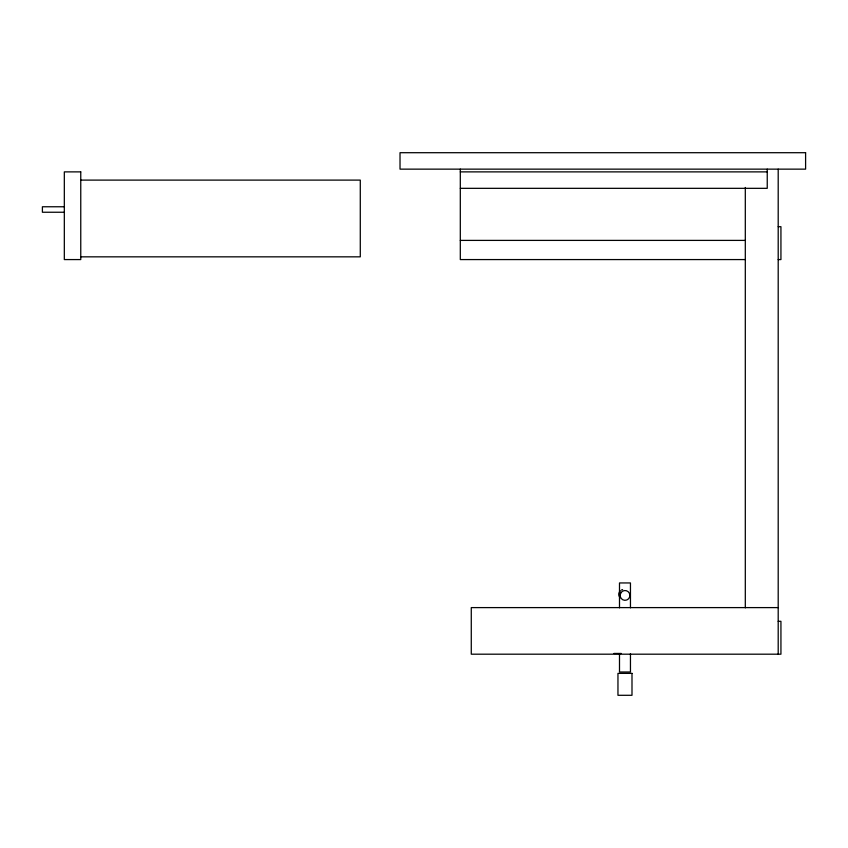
<?xml version="1.0" encoding="UTF-8"?>
<svg xmlns="http://www.w3.org/2000/svg" width="848" height="848" viewBox="0 0 848 848"><rect width="100%" height="100%" fill="white"/><g stroke="black" fill="none" stroke-linecap="round" stroke-linejoin="round"><path stroke-width="1.27" d="M460.305 171.879L767.239 171.879M80.761 180.105L360.283 180.105L360.283 256.838L80.761 256.838M460.305 188.33L767.239 188.33L767.239 169.144M64.321 206.764L42.4 206.764L42.4 212.244L64.321 212.244M778.199 226.692L780.934 226.692L780.934 259.573L778.199 259.573M460.305 240.397L745.307 240.397M745.307 259.573L460.305 259.573L460.305 169.144M778.199 607.603L471.276 607.603L471.276 654.19L780.934 654.19L780.934 621.308L778.199 621.308M613.941 653.448L621.245 653.448M778.199 169.144L778.199 654.19M745.307 187.472L745.307 607.846M630.456 607.825L630.456 582.947L619.496 582.947L619.496 607.825M630.456 653.67L630.456 672.008L619.496 672.008L619.496 653.67M620.132 597.723A4.908 4.855 -90 0 1 620.397 590.791M621.436 590.049A4.908 4.855 -90 0 1 622.623 589.604M805.6 152.704L400.023 152.704L400.023 169.144L805.6 169.144L805.6 152.704M80.761 171.879L64.321 171.879L64.321 259.573L80.761 259.573L80.761 171.879M631.993 673.376L617.959 673.376L617.959 695.296L631.993 695.296L631.993 673.376M620.906 592.784A4.908 4.876 78.4 0 0 624.828 600.32A4.908 4.876 78.4 0 0 629.343 593.155A4.908 4.876 78.4 0 0 620.906 592.784"/></g></svg>
